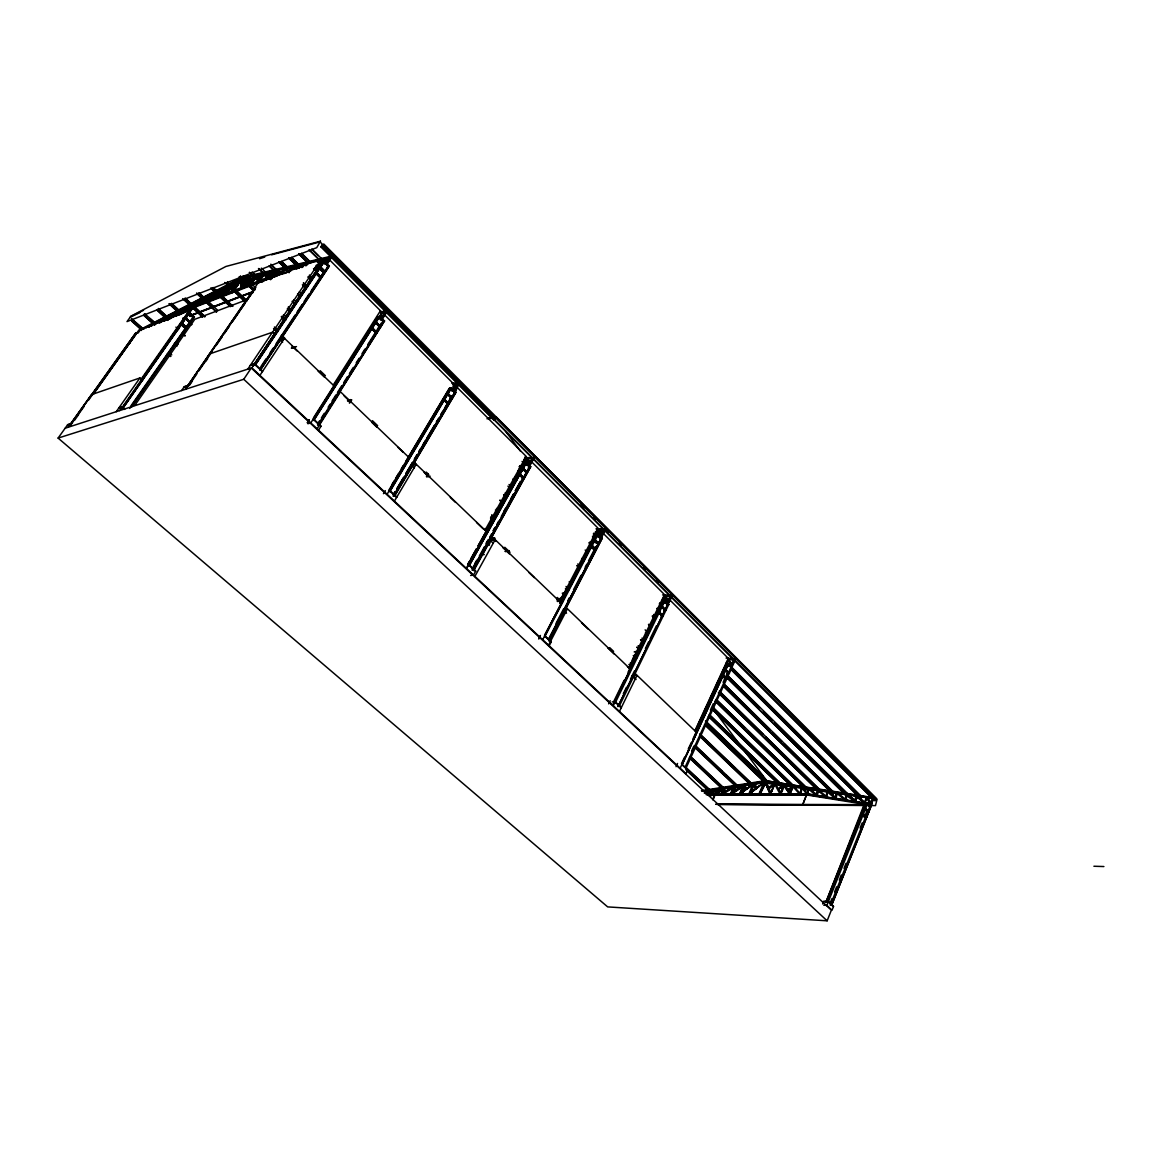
<?xml version="1.0" encoding="UTF-8"?>
<svg xmlns="http://www.w3.org/2000/svg" width="1162" height="1162" viewBox="0 0 1162 1162"><rect width="100%" height="100%" fill="white"/><g stroke="black" fill="none" stroke-linecap="round" stroke-linejoin="round"><path stroke-width="1.5" d="M766.368 783.624L766.847 782.099M694.164 746.919L737.55 788.083L738.03 786.572L726.206 775.344M737.55 788.083L738.509 786.5L695.167 745.321M689.415 757.958L723.65 790.233L724.144 788.737M723.65 790.233L724.609 788.664M686.117 770.043L709.938 792.353L710.432 790.857M709.938 792.353L710.897 790.799L685.769 767.225M873.563 797.626L871.427 804.801L873.563 797.626L765.351 780.675L701.427 790.654M827.141 920.812L831.367 910.18L251.268 368.02L243.759 379.277L58.1 438.089L607.668 906.897L827.141 920.812L243.759 379.277M865.211 803.508L866.184 797.364L857.382 795.97L857.905 796.493M867.97 803L865.574 802.898L825.906 902.22L866.532 798.41L870.716 803.959M827.024 902.278L866.867 803M822.696 903.963L823.785 901.262L828.419 901.509L833.575 906.331L832.036 910.224L826.865 905.387L867.869 802.898L871.151 806.167L831.556 905.459L871.064 806.065L868.755 806.065M829.915 903.658L831.934 898.618M834.606 891.893L836.625 886.853M839.313 880.128L841.23 874.986M844.019 868.363L846.023 863.308M860.127 828.012L862.146 822.972M864.833 816.247L866.837 811.207M870.774 802.71L872.502 798.352L866.91 797.466L871.297 803.218M830.249 905.3L869.96 806.065L866.779 802.986M855.043 800.72L847.505 794.416L856.307 795.81L855.319 801.925L864.499 803.392L856.728 796.624L863.366 802.158M866.184 797.364L864.949 802.259L857.382 795.97M854.607 801.809L846.924 795.128L853.474 800.618M854.52 800.211L856.307 795.81M855.319 801.925L857.251 797.132M844.367 799.587L844.832 800.226L835.856 798.788L837.236 793.646L844.367 799.587L835.347 798.279L836.872 792.745L828.099 791.366L835.565 797.698L828.099 791.366M846.532 794.271L845.253 799.209L837.744 792.891L846.532 794.271L845.006 799.834L853.097 801.562M845.529 800.342L847.447 795.636M835.042 797.19L836.872 792.745M827.329 791.249L825.993 796.217L818.556 789.869L827.329 791.249L826.298 797.248L835.173 798.672L825.79 796.74M826.298 797.248L827.664 792.179L835.202 798.584M811.032 790.058L816.537 794.75L817.888 789.768L809.653 788.896M823.858 796.856L816.334 795.215L817.888 789.768M816.857 795.723L818.716 791.249M808.462 788.286L807.053 793.399L802.651 787.371L808.984 788.78L802.724 804.482M802.869 804.482L806.878 793.864L816.174 795.621L808.767 789.245L807.416 794.212M801.983 787.27L800.124 793.414L793.399 785.919L801.983 787.27L799.964 793.733L805.15 794.212M800.487 794.227L802.303 788.185L806.704 794.212M792.266 786.935L789.768 792.833L788.025 790.189L792.789 787.429L788.025 790.189M790.073 793.762L793.065 786.718L790.073 793.762L799.776 794.227L790.596 794.256M783.232 785.265L780.588 793.152L783.74 785.759L778.264 789.071L783.74 785.759M780.283 793.791L783.871 785.396L789.884 794.256L780.283 793.791L789.884 794.256M780.791 794.285L784.379 785.904M770.885 793.225L774.11 784.059L769.041 788.838L770.275 791.758M770.595 793.82L774.734 784.176L770.595 793.82L780.109 794.285L771.103 794.314M749.49 793.893L758.96 793.864L763.826 782.636L749.49 793.893L763.826 782.636M769.752 792.716L765.192 782.622L759.309 794.634L765.351 780.675L827.954 790.915M760.834 794.343L770.421 794.314L760.326 793.849L765.7 783.115M740.121 793.922L748.822 793.893L752.976 784.365L740.121 793.922L752.976 784.365M740.63 794.401L749.33 794.372L753.702 784.234L756.055 788.911L753.702 784.234M751.102 791.859L754.211 784.728M730.854 793.951L739.453 793.922L743.055 785.715L739.976 794.401L730.854 793.951L743.971 785.294L735.822 789.957L734.253 786.238L735.822 789.957M741.124 793.297L743.782 785.57L745.365 788.519M741.763 791.845L744.29 786.064M733.774 787.328L735.604 790.93L733.774 787.328L730.695 794.43L721.66 793.98L730.186 793.951L733.701 787.618M734.282 787.821L731.276 792.978M732.612 787.691L722.009 793.196L724.42 787.778L732.539 787.081M721.529 794.459L723.374 788.664L715.342 793.995L721.529 794.459L715.342 793.995M722.517 793.675L724.928 788.257M712.626 799.441L714.92 794.866L713.105 799.645M712.843 799.645L714.92 794.866M715.69 793.225L717.637 788.838L724.231 788.359L716.199 793.704L718.145 789.318M715.836 793.065L716.576 789.768L707.251 794.576M721.006 793.98L723.374 788.664M707.208 795.157L714.688 793.995L716.576 789.768M707.963 790.334L706.075 794.561L717.462 789.419L708.137 794.227M707.208 793.631L708.471 790.814L715.966 789.652M685.682 768.823L732.002 667.424L727.339 664.039M687.802 769.709L685.987 773.689L613.289 705.712L615.235 701.717L621.394 707.484M727.151 663.792L727.993 660.103L695.312 730.942L726.134 664.01L728.516 663.952L681.92 765.293M681.484 763.681L684.592 757.145M688.253 748.982L691.346 742.445M692.857 739.177L727.427 664.039M680.148 768.213L696.59 732.452L635.338 673.684M681.803 765.177L728.4 663.836M691.651 750.913L693.888 746.019M710.374 710.127L713.366 703.591M723.098 682.385L727.586 672.595M731.871 664.025L733.905 659.595L728.443 659.144L732.452 664.606L734.486 660.176L728.443 659.144M685.13 767.109L730.913 667.496M734.994 658.796L735.575 659.377L732.481 666.146L728.69 666.436L728.109 665.841L731.886 665.565L734.994 658.796L726.09 658.07M676.037 766.688L677.533 763.449M694.949 730.666L728.283 658.331L668.281 598.386L665.913 603.238M619.448 711.478L636.965 675.456L632.157 675.805L636.05 679.509M615.264 702.85L665.042 600.652L662.79 600.914M668.324 600.58L670.503 596.121L671.113 596.745L668.949 601.204L665.129 595.888L670.503 596.121M623.297 693.772L626.449 687.294M630.4 679.204L634.35 671.113M645.389 648.469L648.541 642.005M650.124 638.766L656.428 625.824M664.548 602.526L668.295 602.105L671.621 595.293L672.232 595.917L668.905 602.729L665.158 603.151M617.937 706.54L667.642 604.56M618.039 706.525L667.743 604.545L668.818 604.429L619.114 706.467M608.627 703.838L610.166 700.715M628.831 667.467L664.519 594.624L601.262 531.397L598.779 536.176M664.446 595.859L662.238 600.362L662.906 601.03M668.31 601.989L664.649 596.861L662.355 601.553L662.979 602.163M613.797 701.369L624.096 680.322M628.061 672.232L665.056 596.484M634.655 660.248L637.531 654.38M663.749 600.609L665.274 597.471M614.088 702.923L663.981 600.899L667.743 604.545M614.19 702.923L664.083 600.899M548.537 645.2L567.346 608.903L564.18 609.266M549.19 645.796L551.282 641.773L544.775 635.672M556.017 623.457L563.512 609.019M567.666 601.015L569.336 597.805M573.491 589.788L580.985 575.364M585.14 567.346L586.81 564.136M588.466 560.926L595.961 546.503M597.762 536.278L601.553 535.653L605.024 528.841L605.678 529.494L602.119 536.35L598.415 536.931M602.221 534.84L604.545 530.366M601.059 538.209L548.624 639.26L601.161 538.195L602.221 538.021L548.958 640.741M549.089 640.872L602.337 538.151L595.83 531.775M538.761 638.606L540.417 635.454M538.877 638.926L540.345 636.122M559.764 601.437L597.994 528.129L531.223 461.416M597.951 529.712L595.598 534.244L598.938 537.585M560.084 603.354L596.019 534.404L598.357 534.171M560.215 603.47L598.125 530.685L601.553 535.653M597.82 531.876L596.251 534.883L593.869 533.082M544.557 635.44L598.764 531.339M544.658 635.425L597.297 534.346M542.683 639.71L561.58 603.398L491.657 536.336M598.227 534.055L544.746 636.805M489.536 417.754L488.418 417.855L495.68 418L494.068 419.802L496.421 417.158L492.978 417.463L496.421 417.158L875.843 799.035L874.986 800.676L876.279 798.221L323.719 243.947M860.316 798.352L861.652 796.798L860.316 798.352L730.52 669.123M832.646 793.966L833.953 792.44L832.646 793.966L723.084 685.987M819.137 791.83L820.445 790.32L819.137 791.83L718.29 692.915M805.862 789.724L807.154 788.228L805.862 789.724L715.051 701.093M779.934 785.628L781.213 784.147L779.934 785.628L708.384 716.417M767.283 783.624L768.547 782.157L767.283 783.624L705.93 724.551M474.721 563.933L476.493 560.752M486.166 543.293L487.938 540.112M493.211 530.584L494.983 527.417M503.785 511.541L505.543 508.36M510.83 498.832L513.459 494.082M520.503 481.373L515.231 490.901L520.634 481.504M530.671 463.144L533.169 458.641L527.33 458.235L529.974 462.447L532.472 457.944M472.222 568.814L477.509 559.3M479.267 556.119L484.554 546.59M486.312 543.424L488.069 540.243M489.827 537.076L491.584 533.895M493.356 530.714L495.114 527.548M496.871 524.367L498.629 521.201M501.272 516.436L513.604 494.199M472.251 570.121L529.48 466.877M533.619 457.044L529.799 463.928L526.154 464.684L526.851 465.381L530.497 464.626L534.317 457.741L524.658 457.537M472.338 570.106L529.567 466.848L530.613 466.63L473.384 569.961M488.287 542.088L491.395 536.495M473.53 570.092L530.743 466.761L523.917 460.079M473.747 570.673L490.408 540.591L495.07 539.822L474.895 576.352L612.664 705.145L630.298 669.08L565.734 607.145M470.61 575.48L473.515 575.059L475.766 570.992L468.867 564.543M739.017 754.37L767.704 782.026L768.126 781.256M526.677 458.264L478.076 545.777M467.618 564.543L469.361 561.42M471.104 558.297L476.333 548.914M467.763 564.674L476.464 549.045M478.207 545.908L524.222 462.897L526.531 462.563L469.07 565.909L526.401 462.432M524.149 463.943L526.793 459.208L529.146 462.607M525.718 463.057L527.475 459.891M485.106 530.075L526.168 456.375L328.149 258.472L326.173 261.45M426.41 476.231L427.979 473.573M394.412 501.098L416.141 464.379L411.58 465.396L414.195 467.879M452.773 390.388L455.519 385.769M455.824 388.689L453.5 384.738L458.496 384.172L455.824 388.689L455.083 387.963L457.77 383.431M458.932 382.487L454.836 389.401L451.263 390.359L451.989 391.086L455.562 390.127L459.658 383.228L458.932 382.487L451.858 383.315M395.022 491.758L393.177 494.852L395.167 491.904M396.852 488.665L403.287 477.829M406.032 473.195L412.466 462.36M414.297 459.266L417.056 454.618M418.886 451.524L420.731 448.43M422.561 445.337L425.321 440.703M427.151 437.595L434.501 425.219M436.331 422.126L438.161 419.032M440.921 414.384L442.751 411.29M444.596 408.196L447.355 403.563M449.186 400.469L451.945 395.821M396.997 488.81L404.347 476.42M406.177 473.326L412.612 462.491M414.442 459.397L417.202 454.763M419.032 451.669L434.632 425.365M436.476 422.271L439.221 417.623M441.066 414.529L447.486 403.693M449.316 400.599L452.076 395.952M393.279 496.189L457.436 387.687M393.381 496.174L454.894 392.436L450.478 388.152L387.091 494.257M394.397 495.971L455.925 392.16L453.674 392.901M394.543 496.101L456.056 392.291L451.452 387.716L449.316 388.282L405.988 461.038M383.46 493.676L385.29 490.625M392.16 484.249L393.991 481.155M395.835 478.061L398.61 473.413M401.369 468.765L403.214 465.671M388.616 490.582L449.447 388.428L451.597 387.847L389.822 491.686M389.72 490.349L450.565 388.123M389.677 491.541L451.452 387.716M349.312 402.938L351.069 400.12M349.907 402.793L351.766 399.83M318.519 430.172L321.104 426.062L313.391 418.828M383.01 317.153L385.871 312.636L385.101 311.866L382.24 316.384L380.933 313.958M386.278 310.879L381.906 317.792L382.676 318.562L387.048 311.648L386.278 310.879L380.962 311.852M317.516 424.028L319.448 420.964M321.395 417.899L324.285 413.323M328.163 407.194L330.095 404.144M332.027 401.079L335.891 394.964M337.822 391.899L341.701 385.784M343.632 382.719L347.496 376.604M349.428 373.554L353.306 367.424M356.197 362.834L359.102 358.259M362.007 353.669L364.897 349.079M367.802 344.489L381.339 323.08M317.546 425.292L383.402 321.191L378.754 316.674M318.635 425.002L384.404 320.857M318.78 425.147L384.549 321.002L379.698 316.166L313.638 420.324M317.081 428.822L340.364 391.943L337.401 392.8M307.305 422.663L309.179 419.714M307.436 422.808L309.252 419.961M333.305 384.956L380.439 310.748M313.508 417.826L377.606 316.863L379.858 316.311L313.798 420.47M334.06 385.842L377.752 317.008M316.601 414.645L319.608 410.026M321.453 406.99L325.433 400.832M327.277 397.796L331.257 391.652M333.116 388.616L378.841 316.645M152.977 323.748L143.638 315.149L144.582 313.682L155.65 323.283M141.474 329.993L131.872 321.293L132.817 319.84L143.856 329.354M131.872 321.293L133.209 319.623M259.91 375.37L284.37 338.418L280.013 339.885L260.462 369.371M327.699 262.539L330.705 258.008L329.906 257.209L325.2 258.327L327.699 262.539L325.2 258.327M327.292 263.919L331.896 256.991L331.097 256.192L241.318 277.645L140.747 329.325L138.118 333.015M261.087 366.306L266.098 358.753M270.107 352.711L273.114 348.179M276.106 343.661L295.148 314.975M297.152 311.953L302.164 304.4M304.168 301.379L309.179 293.841M311.169 290.82L324.198 271.182M260.056 369.008L328.192 266.287M260.143 368.979L328.28 266.258L323.443 261.566M260.114 370.184L329.267 265.88L327.35 266.81M260.273 370.329L329.412 266.025L324.372 261L322.31 261.784L253.055 366.117M65.159 428.212L251.849 367.831L324.59 258.472L317.197 260.23L321.554 263.048M321.366 264.079L324.547 259.315L326.406 262.307M255.03 364.302L323.544 261.523M254.914 365.318L324.372 261L322.353 262.104M255.074 365.464L325.345 260.114M326.9 261.74L329.906 257.209M331.097 256.192L326.493 263.12L324.213 263.992M247.796 369.138L272.402 332.274L274.639 334.424M305.795 265.851L308.119 262.394L300.784 264.152L301.568 264.921L308.903 263.178M306.536 265.488L308.177 263.033M298.46 267.42L300.086 265.009L302.962 266.955M299.288 267.405L300.842 265.096L293.536 266.839L296.339 268.756M299.244 268.19L300.871 265.778L300.086 265.009M493.777 419.86L494.954 418.117L322.237 245.051L320.901 246.838L493.777 419.86L495.39 418.073L322.237 245.051M288.975 270.848L292.112 266.214L284.835 267.943L289.759 271.618L285.62 268.712L292.897 266.984M288.888 271.676L292.098 266.94L294.916 268.887M290.544 270.47L292.112 268.146M290.485 271.269L292.882 267.71L292.098 266.94M284.225 268.858L281.059 273.52L288.394 271.792L289.135 272.533L284.225 268.858L289.106 272.591M282.686 272.344L285.053 268.843L277.805 270.572L277.021 269.802L284.269 268.088L281.117 272.736L277.021 269.802M282.627 273.114L284.995 269.613M273.259 275.336L276.411 270.702L280.507 273.651L273.259 275.336L274.043 276.091L277.195 271.458L276.411 270.702M271.821 278.662L273.666 275.96M274.813 274.29L277.253 270.702L272.445 271.835L271.661 271.08L276.469 269.947L273.215 274.726L271.661 271.08M187.692 386.162L255.872 287.406M263.469 273.738L266.534 277.936L258.458 281.059L263.469 273.738L264.239 274.493L259.242 281.8L262.467 280.565M188.578 385.871L196.814 373.917M198.775 370.954L204.962 361.978M207.954 357.533L212.109 351.534M216.103 345.593L222.305 336.617M224.266 333.654L229.437 326.173M232.415 321.714L239.633 311.242M240.578 309.789L244.732 303.79M248.741 297.85L254.943 288.859M189.377 385.421L192.427 380.947M205.689 361.542L207.737 358.55M272.039 276.861L267.928 278.459L267.158 277.703L271.095 271.937L272.896 275.118M267.885 277.849L271.893 271.966L264.82 273.651L264.05 272.896L271.124 271.211L267.115 277.093L264.05 272.896M267.928 278.459L271.864 272.678M250.861 284.167L256.119 276.483L255.364 275.743L249.728 280.826L250.861 284.167L249.728 280.826M250.658 285.111L256.628 276.396L258.618 282.046L255.872 275.655L249.888 284.37L250.658 285.111L257.034 282.656M181.621 390.548L184.308 386.626L187.968 385.435M258.516 280.318L262.699 274.203L263.469 274.944L259.344 281.001L257.877 278.546L262.699 274.203M248.305 277.631L241.405 287.653L249.278 284.603L248.305 277.631L249.075 278.357L242.175 288.379L250.048 285.358M243.25 286.201L247.666 279.766M250.077 283.426L255.364 275.743M231.267 291.575L232.022 292.301L223.787 295.482L223.031 294.756L231.267 291.575L239.314 279.911L240.084 280.638L237.513 284.356M232.444 291.11L240.505 279.446L240.81 287.885L232.444 291.11L233.213 291.836L241.58 288.612M233.882 289.614L236.67 285.591L235.901 284.864M234.07 289.977L242.088 278.372L273.782 270.819M233.213 291.836L241.26 280.173L240.098 278.793L230.773 283.586L230.962 287.116L240.098 278.793M222.436 294.974L229.306 285.068L214.883 297.893L222.436 294.974L223.206 295.7L226.14 291.459M228.101 288.626L230.061 285.794L215.653 298.619L223.206 295.7M225.588 292.868L230.73 285.445L230.904 288.583L227.098 292.04M220.01 291.735L215.072 298.837L209.102 301.147M221.681 289.948L216.452 297.457L221.797 292.708L220.925 289.222L215.696 296.746L221.041 291.982M131.016 405.741L191.715 319.114M129.752 408.428L193.473 317.182L188.912 313.014M131.64 406.671L194.286 316.877L192.485 317.676M131.785 406.816L194.432 317.008L189.653 312.549L187.968 313.188L122.155 407.441M198.92 304.066L206.284 301.219L211.223 294.146L211.978 294.857L199.675 304.778L198.92 304.066L211.223 294.146M211.644 294.131L207.504 300.057L211.716 296.47L211.644 294.131L212.399 294.843L209.334 299.244M134.763 405.451L194.809 319.274L246.751 299.767M141.183 379.059L189.072 310.719L138.975 329.964L92.931 394.514M119.555 410.622L122.184 406.86L124.712 409.082M184.7 310.588L192.892 306.39L195.986 301.989L184.7 310.588L185.441 311.285L193.647 307.102L195.71 304.168M122.954 407.179L192.921 307.204L122.78 408.385L189.784 312.68L187.997 313.479L191.367 316.63M194.78 306.071L194.025 305.374L197.22 300.813L202.784 297.951L203.539 298.663L196.029 305.01M123.027 407.165L193.226 307.494M195.579 304.938L197.976 301.51L203.539 298.663M193.458 306.187L198.353 304.284L202.217 298.765L193.458 306.187L204.643 316.834M200.242 303.965L199.486 303.253L203.423 297.632L211.789 293.332L212.544 294.044M201.229 302.556L204.178 298.329L211.15 294.756M184.061 310.908L187.155 306.521L187.895 307.218L184.816 311.619L184.061 310.908L175.956 315.062L176.697 315.759M196.581 301.132L188.375 305.359L185.295 309.731L196.581 301.132L197.337 301.844M186.051 310.443L189.13 306.056L193.226 303.95M116.258 411.682L139.934 377.94L142.577 380.308M169.884 317.734L171.889 314.887L176.609 312.476M169.056 318.591L175.418 315.338L178.527 310.922L167.473 319.405M177.408 314.815L176.668 314.132L179.718 309.804L187.75 305.679L188.491 306.376M178.425 313.377L180.459 310.501L186.893 307.204M159.179 322.934L161.562 319.579L162.302 320.262L159.601 322.324M162.665 318.562L159.688 322.76L170.364 314.597L162.665 318.562L163.406 319.245L169.565 316.079M161.431 322.048L163.406 319.245M163.711 321.322L166.863 319.71L170.001 315.28L160.458 322.557M168.127 318.461L171.148 314.205L179.006 310.167L168.127 318.461L168.882 319.158L192.384 307.175L272.663 276.193L286.564 272.939M151.612 326.086L153.21 323.835L149.186 326.914M74.368 420.528L78.551 414.674M93.323 394.296L137.058 332.666L135.504 333.262L69.72 425.408M58.1 438.089L67.745 424.595L70.751 423.622M68.18 427.238L91.42 394.659L139.934 377.94M70.911 424.072L135.504 333.262M70.591 425.307L72.756 422.358M77.912 415.066L84.23 406.264M88.356 400.425L136.448 333.073M320.901 246.838L322.644 244.95M230.149 287.856L223.801 293.623L229.974 284.719L230.904 288.583M223.031 294.756L239.314 279.911M231.717 287.842L238.239 281.901M223.787 295.482L240.084 280.638M248.581 276.585L241.449 283.02L241.275 278.328L248.581 276.585L249.351 277.326M241.464 283.441L247.796 277.733L241.594 286.738L241.464 283.441L242.233 284.182L247.288 279.621M249.67 280.434L255.858 274.857L249.118 276.454L250.44 281.175L252.909 278.938M250.484 281.567L256.119 276.483M257.761 278.197L263.498 273.026L256.526 274.697L258.53 278.938M263.469 274.944L258.661 279.287L257.877 278.546M280.376 339.958L282.874 337.706M281.233 339.638L283.92 337.227M281.974 340.35L284.661 337.939M224.963 289.89L222.596 291.996L221.71 288.234L230.105 283.92L221.84 291.27L221.71 288.234M227.316 287.798L229.684 285.692M206.851 301.002L220.243 289.599L214.316 298.126L206.851 301.002L207.606 301.713M209.32 299.883L212.472 297.196M220.46 290.384L213.285 296.499L212.428 292.998L220.896 288.655L212.53 295.787L212.428 292.998M208.942 300.58L219.662 291.459M194.025 305.374L202.784 297.951M202.972 299.476L194.214 306.884L199.109 304.996L198.353 304.284M488.563 542.058L493.356 538.006M488.025 543.104L494.431 537.686M489.943 542.625L487.372 544.789L486.747 544.179L489.754 543.7M492.499 540.446L495.07 538.282M562.379 595.917L566.01 592.896M557.019 600.986L566.649 592.998M564.195 595.481L566.606 593.477M557.629 601.567L565.879 594.712M199.486 303.253L211.789 293.332M201.607 302.861L211.179 295.148M634.888 654.918L638.795 651.78L635.338 651.504M633.61 656.617L638.243 652.913M634.016 660.887L633.029 658.099L637.662 654.395M755.547 788.432L750.478 793.297M756.259 787.865L764.799 782.055L754.182 783.144L756.782 788.359M768.285 787.792L775.098 783.449L768.794 788.272L765.656 781.547L774.589 782.956M770.377 792.731L768.532 788.344L774.11 784.059M148.228 327.263L153.369 323.326L145.991 327.118M153.965 324.997L161.823 318.984L154.285 322.862L155.025 323.544L161.053 320.451M154.793 324.75L161.562 319.579M783.449 784.35L778.511 789.027L783.972 784.844L775.228 783.057L780.588 793.152M787.691 789.681L793.254 786.311L788.214 790.175L784.263 784.481L792.745 785.817M158.628 322.673L161.257 320.683M164.438 320.392L167.11 318.344M163.929 321.162L170.741 315.962M170.233 318.112L177.031 312.927M169.652 318.954L176.522 313.711M176.668 314.132L187.75 305.679M175.956 315.062L187.155 306.521M180.183 312.709L182.957 310.603M187.895 307.218L176.813 315.672L176.072 314.975M186.864 310.21L195.332 303.776M740.615 792.804L745.379 789.259L743.782 785.57M746.091 788.737L753.978 783.74L746.614 789.216L744.348 784.67L746.019 787.865M742.315 792.411L745.379 789.259M735.081 790.451L731.755 793.53M731.363 794.43L743.564 786.195M717.535 792.804L724.231 788.359M715.85 794.474L723.882 789.143M722.009 793.196L734.05 786.834M721.66 793.98L733.193 787.139M722.168 794.459L732.263 788.475M143.638 315.149L154.72 324.764M704.23 792.034L707.789 790.93L704.259 791.467M704.361 793.326L706.917 791.264M707.774 795.055L717.085 790.247M149.462 325.897L157.451 321.801M162.244 319.347L168.621 316.064M178.207 311.155L184.598 307.872M187.794 306.231L206.952 296.397M211.745 293.942L218.122 290.66M221.317 289.018L227.708 285.75M230.904 284.109L238.893 280.013M148.199 327.045L151.147 325.52M213.183 293.71L220.243 290.093M222.465 288.96L229.466 285.358M239.299 280.318L231.528 284.312L230.773 283.586M178.992 315.105L193.139 307.872L271.777 277.587M130.638 316.558L143.522 310.312M130.086 317.328L139.745 312.651M347.467 400.759L350.358 399.568M348.164 401.413L351.04 400.222M249.888 284.37L257.848 281.291M267.158 277.703L272.634 275.583L271.095 271.937M273.331 275.641L270.572 279.708L258.821 268.524M199.675 304.778L207.039 301.931L206.284 301.219M135.533 333.538L137.189 332.797M186.24 316.718L183 318.432M182.855 318.243L186.428 316.892M189.827 315.599L252.532 291.764M315.033 268.001L320.087 266.083M189.755 315.861L252.735 291.909M313.522 268.8L320.247 266.243M189.914 316.006L250.731 292.911M314.931 268.524L318.315 267.245M131.872 338.665L133.528 337.924M184.279 318.795L186.065 317.996L190.583 322.194L188.898 322.818M251.079 293.449L253.055 292.577M192.747 317.647L194.432 317.008M128.314 343.661L129.853 343.08L128.198 343.821M180.647 323.98L182.318 323.341L186.85 327.539L185.935 328.004L181.33 323.835M247.39 298.866L248.276 298.518M314.757 273.506L316.805 272.736L321.584 277.471L320.48 278.008L315.614 273.317M180.531 324.14L182.216 323.501L186.733 327.699M247.274 299.026L248.16 298.692M314.641 273.68L316.689 272.91L321.467 277.645M323.385 272.431L325.433 271.647L320.683 266.926L318.504 267.885L322.077 271.414M188.781 322.978L190.466 322.353L185.964 318.156M323.268 272.605L325.316 271.821L320.567 267.1M209.48 353.974L272.62 332.201L321.801 258.487L257.935 283.078L185.281 389.357L254.986 287.74M377.65 317.182L379.742 316.485M291.473 347.99L294.872 346.872M291.459 348.193L294.872 347.075M293.056 347.728L296.484 346.596M373.99 322.949L376.197 322.077L380.758 326.624L378.667 327.306M382.458 321.685L384.549 321.002M118.887 407.935L122.184 406.86M250.527 365.042L254.58 363.721L262.627 371.259M67.512 424.929L70.519 423.941M118.655 408.269L121.952 407.208L124.479 409.431M184.061 386.975L187.721 385.784M250.28 365.42L254.333 364.098L262.38 371.637M370.417 328.57L372.508 327.887L377.098 332.434L374.89 333.276M370.3 328.744L372.392 328.062L376.982 332.608M259.562 258.719L264.733 257.063M271.618 254.827L320.058 241.885L875.843 799.035L847.476 794.576M378.551 327.481L380.657 326.798L376.081 322.252M307.843 423.738L310.791 422.939L334.191 386.045L281.32 335.266M449.345 388.602L451.495 388.021M451.815 389.473L454.371 388.791L455.562 390.127M564.877 591.836L568.349 590.906M562.248 593.23L567.216 591.894M562.844 593.811L566.17 592.91M446.034 394.165L448.169 393.598L452.512 397.912L450.362 398.479M445.932 394.339L448.067 393.773L452.41 398.087L450.26 398.653M442.475 400.135L444.726 399.394L449.069 403.708L446.833 404.434M316.296 260.448L308.932 262.205L309.717 262.99L317.095 261.247M277.297 269.991L282.584 268.727M286.113 267.885L307.247 262.859M319.565 259.925L326.609 258.255M247.884 277.674L242.045 279.054L242.161 282.192M249.118 276.454L249.874 277.195L254.943 275.99M256.526 274.697L257.296 275.438L262.525 274.188M319.477 260.68L325.389 259.271M325.999 259.126L330.705 258.008M316.151 265.299L320.77 264.224L321.569 265.023L316.95 266.098M316.108 266.04L321.322 264.834M276.919 276.135L273.433 276.948L272.663 276.193M315.178 267.245L320.392 266.025M426.57 476.899L430.114 476.144M524.251 463.188L526.444 462.737M526.691 463.812L529.291 463.275L526.793 459.208M519.516 466.47L523.002 465.744M519.24 466.819L523.147 465.889M519.385 466.964L522.915 466.238M521.157 468.751L523.35 468.301L527.446 472.368L526.401 472.585L522.304 468.518M528.332 467.255L530.526 466.804M521.07 468.925L523.249 468.475L527.345 472.542L526.299 472.76L522.203 468.533M517.947 474.517L520.14 474.067L524.251 478.134L521.97 478.744M517.86 474.692L520.039 474.241L524.149 478.308M380.264 312.752L385.101 311.866M381.034 313.508L385.871 312.636M485.934 545.748L489.492 545.167M596.048 534.694L598.27 534.346M480.69 555.102L484.249 554.535M505.644 551.049L509.247 550.628M592.765 537.41L596.309 536.859M505.209 551.413L508.767 550.861M592.547 537.759L596.121 537.207M505.339 551.543L508.912 550.991M592.693 537.904L596.251 537.338M701.993 791.278L765.86 781.154M710.81 790.102L714.354 789.55M717.898 788.998L721.457 788.446M725.001 787.894L728.545 787.342M748.052 784.292L751.611 783.74M755.155 783.188L758.699 782.636M599.912 538.543L602.134 538.195M734.762 786.732L743.971 785.294M744.857 785.163L753.978 783.74M707.019 791.395L731.857 787.531M735.401 786.979L751.364 784.51M754.908 783.958L763.783 782.578M706.525 791.366L713.613 790.276M717.143 789.739L729.533 787.851M734.834 787.052L740.136 786.238M743.68 785.701L750.754 784.611L699.611 735.677M754.298 784.074L761.371 782.999M709.052 795.578L714.688 793.995M709.561 796.057L714.398 794.764L806.515 794.503L870.919 804.278M590.093 546.125L592.402 545.617L596.28 549.466L593.971 549.975M452.57 384.041L459.658 383.228M662.819 601.204L665.158 600.769M665.013 601.669L667.685 601.379L668.905 602.729M659.29 603.775L663.008 603.499M666.48 604.85L668.731 604.589M660.045 606.869L662.384 606.448L666.058 610.094L663.807 610.34M663.72 610.515L665.971 610.268L662.296 606.622M657.256 612.563L659.595 612.156L663.27 615.802L660.946 616.209M486.965 418.785L495.84 418.029M630.269 663.081L633.392 662.834L632.317 659.784M628.874 664.548L632.433 664.272M726.177 664.286L728.443 664.127M728.545 664.998L731.247 664.795L727.993 660.103M731.915 667.584L727.252 664.214M723.665 669.748L725.93 669.588L729.416 673.059L724.841 669.661L728.254 673.292M723.577 669.922L725.843 669.762L729.329 673.219L727.063 673.379M721.05 675.412L723.316 675.253L726.816 678.724L724.551 678.869M720.977 675.587L723.243 675.427L726.729 678.898L724.463 679.044M612.243 701.892L615.235 701.717M525.34 458.22L534.317 457.741M524.12 459.121L527.359 458.946L524.832 463.493L522.058 461.445M527.33 458.235L533.169 458.641M519.704 465.73L523.278 465.555M799.964 793.733L806.196 793.704M750.013 794.372L758.96 793.864M595.99 528.855L605.024 528.841M598.459 529.509L603.906 529.712L601.567 534.186L598.633 529.712M865.821 804.496L807.038 795.011L714.674 794.866M602.787 530.366L599.272 530.366L601.248 533.343M867.912 803.16L865.603 803.16L868.697 806.225L870.992 806.239M870.193 803.45L864.688 803M592.446 536.263L595.99 536.278M715.705 804.249L865.632 804.627M717.128 804.453L865.487 804.946M867.593 804.787L871.427 804.801M863.453 808.52L865.69 808.694L868.784 811.773L866.489 811.759M866.547 811.584L868.856 811.599L865.763 808.534M716.126 804.307L864.615 805.513M870.047 805.557L875.48 805.6L877.107 799.093L811.221 789.637M861.231 814.083L863.526 814.097L866.634 817.177L864.325 817.147M861.158 814.242L863.468 814.271L866.562 817.336L864.267 817.322M1093.907 866.242L1103.9 866.547M662.558 594.915L671.621 595.293M664.984 595.598L672.232 595.917M665.129 595.888L671.113 596.745M659.74 602.889L663.357 603.063M823.64 901.61L828.288 901.857L833.444 906.694M825.804 902.119L828.128 902.249M823.771 905.213L826.865 905.387M728.458 658.796L735.575 659.377M634.191 651.911L639.376 652.332M766.702 783.246L807.663 789.114M831.513 791.467L874.085 798.149M847.054 794.779L766.165 782.041L768.794 788.272M806.907 793.704L815.651 795.113M816.334 795.215L825.194 796.638M845.006 799.834L854.085 801.286M854.796 801.402L863.976 802.884M317.909 262.031L320.93 263.977M317.197 261.828L321.729 264.776M300.784 264.152L303.616 266.054M277.805 270.572L280.536 272.518M277.195 271.458L281.277 274.406M593.288 533.924L595.641 536.045M853.867 799.761L727.877 675.761M818.193 790.741L825.703 797.147M809.13 788.388L816.014 794.242M169.115 352.435L171.773 354.875M131.422 318.548L142.127 328.338M132.265 321.09L141.575 329.601M168.199 353.902L170.858 356.327M167.372 353.713L170.465 356.531M141.517 330.473L140.776 329.79L145.395 327.423L146.136 328.105M175.665 341.686L178.338 344.141M149.913 318.591L153.921 322.266M174.75 343.168L177.423 345.622M174.344 343.371L177.016 345.826M158.264 308.453L167.56 317.052M159.179 309.891L165.817 316.035M157.306 309.934L165.28 317.313M167.531 319.318L168.214 320.087M175.912 327.132L178.57 329.587M182.565 333.276L185.223 335.731M156.899 310.152L166.21 318.751M182.143 333.479L184.802 335.934M166.863 319.71L167.604 320.407M175.418 315.338L176.159 316.035M171.148 314.205L171.889 314.887M181.446 323.675L186.036 327.844M181.78 325.026L184.032 327.118M181.664 325.186L183.916 327.277M179.718 309.804L180.459 310.501M171.715 303.34L182.274 313.188M171.293 303.558L181.868 313.406M169.449 303.602L177.379 310.98M191.919 324.518L185.266 318.301L189.667 322.658M169.027 303.819L176.958 311.198M188.854 322.266L191.512 324.721M251.849 367.831L466.296 568.32L486.646 531.76L413.556 461.677M473.515 575.059L466.616 568.61L525.485 462.781L529.567 466.848M189.682 312.839L194.17 317.037M188.796 313.174L193.371 317.342M185.339 298.14L191.919 304.299M194.548 306.768L205.064 316.616M184.918 298.358L190.176 303.282M389.517 490.175L396.823 497.016M681.963 764.247L709.11 789.623M192.892 306.39L193.647 307.102M313.159 419.206L320.872 426.439M389.299 490.553L396.605 497.394M468.664 564.906L475.563 571.37M544.586 636.05L551.093 642.136M615.061 702.08L621.22 707.847M681.803 764.611L687.643 770.072M184.395 299.622L202.827 316.877M686.568 769.956L710.403 792.281M182.666 298.619L202.391 317.095M188.375 305.359L189.13 306.056M197.22 300.813L197.976 301.51M207.562 299.985L208.318 300.697M199.196 292.868L217.672 310.298M690.402 756.375L723.301 787.415M198.775 293.085L205.369 299.317M207.998 301.8L213.271 306.783M691.129 757.595L722.822 787.487M196.93 293.129L216.742 311.794M689.879 757.885L724.129 790.16M196.509 293.347L216.306 312.012M213.212 287.479L232.908 306.172M212.777 287.697L216.713 291.444M221.957 296.426L232.458 306.39M695.994 746.658L722.27 771.612M210.961 287.74L214.897 291.473M217.526 293.971L230.672 306.434M694.644 746.832L738.015 788.01M211.833 289.207L230.221 306.666M232.066 292.882L231.296 292.156L241.318 277.645L242.088 278.372M280.013 339.885L282.627 342.383M490.408 540.591L493.022 543.075M563.919 610.704L566.533 613.202M227.418 281.974L247.012 300.711M274.45 326.958L278.357 330.705M320.16 370.693L325.389 375.689M372.421 420.673L377.635 425.67M426.134 472.048L428.749 474.561M485.12 528.478L487.75 530.99M504.787 547.287L510.031 552.313M557.237 597.457L562.481 602.468M609.672 647.626L613.609 651.388M700.134 734.152L752.584 784.321M236.118 290.95L246.562 300.943M275.307 328.425L277.921 330.923M699.655 734.239L735.052 768.097M738.988 771.858L752.104 784.394M339.827 391.187L408.966 457.508M226.474 283.499L244.79 300.987M273.549 328.483L277.471 332.23M291.851 345.971L297.094 350.968M318.01 370.969L324.547 377.214M344.155 395.966L348.077 399.713M371.622 422.198L376.851 427.195M397.825 447.239L403.069 452.265M413.57 462.287L416.185 464.8M424.057 472.324L428.342 476.594M450.304 497.409L455.548 502.42M476.551 522.479L483.116 528.754M490.989 536.278L496.232 541.303M502.797 547.563L509.348 553.838M529.03 572.648L534.288 577.659M556.583 598.982L560.52 602.744M581.523 622.803L588.088 629.078M607.77 647.888L614.32 654.162M627.451 666.697L630.065 669.21M224.731 282.468L244.34 301.205M413.106 462.461L415.735 464.974M490.509 536.423L495.767 541.448M700.454 737.013L751.625 785.904M237.092 284.399L237.847 285.126M491.758 514.81L494.373 517.322M566.068 586.447L568.668 588.96M705.552 720.919L762.911 776.231M243.192 275.757L254.899 287.043M283.513 314.626L286.113 317.139M492.02 515.594L494.62 518.107M566.359 587.26L568.973 589.773M705.944 721.805L768.547 782.157M491.628 515.594L494.228 518.107M705.523 721.747L766.818 780.835M707.716 724.216L736.403 751.858M707.353 724.231L726.904 743.07M732.118 748.096L734.733 750.608M738.64 754.385L758.205 773.224M763.419 778.249L767.327 782.026M247.027 281.378L249.627 283.891M706.859 724.318L714.688 731.857M717.288 734.369L725.117 741.908M738.16 754.472L745.975 761.996M749.897 765.773L756.418 772.047M240.636 276.164L254.943 289.948M282.279 316.267L284.893 318.78M490.96 517.192L493.574 519.704M565.371 588.843L567.986 591.356M706.351 724.609L767.704 783.682M240.287 276.236L253.301 288.772M281.93 316.34L285.837 320.102M490.567 517.206L493.182 519.719M634.147 655.441L636.761 657.953M239.59 276.643L253.897 290.427M281.233 316.718L285.126 320.48M491.003 518.615L493.618 521.128M633.261 655.513L635.861 658.026M705.029 724.594L763.754 781.111M239.14 276.876L253.447 290.645M282.075 318.199L284.675 320.697M490.538 518.775L493.138 521.288M704.55 724.681L764.581 782.447M249.612 272.373L258.705 281.16M287.29 308.801L289.875 311.314M495.404 510.06L498.004 512.573M637.241 647.249L639.841 649.761M708.805 716.46L780.37 785.686M569.162 581.784L571.777 584.297M636.82 647.219L639.42 649.732M249.264 272.46L258.356 281.248M784.263 784.481L788.214 790.175M252.183 271.952L262.568 282.003M288.525 307.146L291.125 309.658M496.464 508.433L499.064 510.96M638.199 645.665L640.799 648.178M709.706 714.906L781.213 784.147M257.02 277.064L260.913 280.841M288.161 307.218L290.761 309.731M709.285 714.862L780.777 784.074M789.797 792.76L790.276 793.326L788.533 790.683M261.392 268.102L271.748 278.183M293.768 299.593L296.354 302.105M500.154 500.256L502.754 502.797M641.918 638.156L644.518 640.683M713.453 707.731L794.082 786.166M266.214 273.23L270.092 277.006M499.762 500.27L502.362 502.797M713.018 707.687L793.922 786.413M292.504 301.263L295.104 303.79M640.959 639.754L643.559 642.281M712.538 709.314L791.932 786.471M258.458 268.611L263.643 273.651M292.141 301.35L294.741 303.863M640.538 639.725L643.138 642.252M712.103 709.27L791.496 786.398M505.107 493.022L507.707 495.564M577.703 563.977L580.303 566.519M645.113 629.862L647.713 632.389M716.417 699.539L807.154 788.228M270.804 264.181L281.146 274.29M299.244 291.967L301.815 294.494M271.734 265.532L279.49 273.114M715.981 699.495L744.493 727.368M748.386 731.159L805.411 786.892M504.017 494.678L506.617 497.22M576.672 565.603L579.272 568.145M645.433 632.738L648.033 635.28M715.501 701.136L806.312 789.797M269.526 265.88L278.575 274.726M297.966 293.666L300.566 296.179M503.611 494.692L506.211 497.234M269.148 265.967L278.197 274.813M297.603 293.739L300.188 296.266M509.029 484.496L511.614 487.038M719.656 691.346L820.445 790.32M281.741 261.479L290.761 270.339M303.66 283.005L307.523 286.796M719.22 691.303L763.143 734.428M765.729 736.969L818.702 788.983M281.364 261.566L286.52 266.635M303.282 283.092L307.146 286.883M279.156 261.929L288.191 270.79M302.381 284.719L306.26 288.51M507.939 486.166L510.525 488.708M581.654 558.472L584.239 561.014M648.89 624.444L651.475 626.986M718.726 692.959L819.602 791.903M648.454 624.43L651.04 626.957M278.778 262.016L283.935 267.086M303.297 286.07L305.882 288.597M291.604 257.441L301.902 267.594M309.629 275.22L312.2 277.762M514.519 477.204L517.105 479.746M653.625 614.48L656.21 617.022M724.478 684.403L833.953 792.44M724.943 685.26L770.174 729.896M772.759 732.438L781.794 741.371M784.379 743.912L833.488 792.368M291.226 257.528L297.661 263.876M309.237 275.307L311.808 277.849M289.018 257.906L299.317 268.059M308.337 276.948L310.908 279.49M652.637 616.136L655.208 618.678M723.534 686.03L833.096 794.038M512.994 478.904L515.565 481.446M585.169 550.047L587.74 552.589M652.187 616.107L654.772 618.649M288.626 257.993L297.646 266.882M307.945 277.035L310.515 279.577M444.625 399.568L448.968 403.882M592.3 545.791L596.193 549.641M659.508 612.33L663.182 615.976M315.73 273.143L320.48 278.008M371.419 328.25L375.98 332.928M443.608 399.684L447.951 404.144L443.506 399.859M518.993 474.299L523.103 478.526L518.906 474.474M591.24 545.791L595.133 549.8M658.418 612.287L662.108 616.092M722.139 675.34L725.654 678.971M862.335 814.083L865.458 817.322M371.303 328.425L375.892 332.957M591.153 545.966L595.031 549.815M658.331 612.447L662.02 616.092M722.052 675.514L725.553 678.971M863.293 815.274L865.37 817.322M590.18 545.951L592.998 549.016M319.695 267.304L324.445 272.024M379.756 326.958L375.195 322.411L379.654 327.132M447.152 393.874L451.481 398.188M594.319 540.039L598.198 543.889L599.258 543.729L595.38 539.88L593.172 540.228L596.077 543.104M664.984 610.21L661.309 606.564L664.896 610.384M864.659 808.52L867.753 811.599M319.608 267.333L324.329 272.198M447.05 393.903L451.379 398.363M594.232 540.054L598.11 544.063L599.171 543.903L595.293 540.054L593.07 540.388L595.017 542.32M865.588 809.551L867.68 811.759M318.62 267.71L322.194 271.24M519.167 468.765L521.753 471.322M301.713 253.345L310.704 262.263M315.832 267.362L318.403 269.904M727.412 675.732L759.628 707.673M763.492 711.493L772.498 720.44M775.083 722.996L847.214 794.532M301.321 253.447L310.312 262.351M518.049 470.465L520.634 473.021M657.3 608.438L659.871 610.98M726.918 677.417L846.837 796.217L727.761 678.652M299.099 253.824L308.104 262.743M314.539 269.105L317.11 271.647M589.817 542L592.388 544.557M656.85 608.409L659.435 610.965M298.721 253.912L307.712 262.83M314.147 269.192L316.718 271.748M663.894 599.636L668.934 604.545M726.816 662.369L861.652 796.798M312.055 249.176L323.588 260.68M595.38 531.789L599.229 535.624M726.352 662.34L861.173 796.725M311.648 249.278L318.054 255.669M597.195 534.36L601.161 538.195M323.326 261.74L328.163 266.432M378.652 316.848L383.3 321.366M450.377 388.326L454.792 392.596M525.297 462.97L529.48 467.022M597.108 534.52L601.074 538.355M663.894 601.074L667.656 604.719M866.707 803.16L869.888 806.239M377.606 316.863L381.165 320.407M596.019 534.404L599.026 537.41M730.985 669.152L860.795 798.425M322.281 262.452L309.048 249.772L321.874 262.539M662.413 601.887L661.788 601.277L662.296 602.134M866.91 797.466L870.323 801.911M602.119 536.35L598.125 530.685M580.985 503.974L584.835 507.823M593.797 516.799L596.353 519.37M606.593 529.625L609.149 532.196M619.39 542.451L621.946 545.022M643.704 566.824L646.261 569.38M656.501 579.649L659.057 582.206M494.518 419.758L874.986 800.676M321.308 246.736L494.213 419.831M494.068 419.802L873.214 799.325M793.065 786.718L799.253 793.733M505.441 431.058L520.605 451.364M524.948 457.16L529.276 462.97M588.887 542.727L591.051 545.632M712.437 708.05L767.704 782.026M264.82 273.651L266.868 276.44M264.239 274.493L266.287 277.297M728.589 660.684L731.828 665.376M665.739 596.513L668.949 601.204M664.649 596.861L667.685 601.379M783.871 785.396L789.376 793.762M528.013 458.917L529.785 461.735M452.773 384.012L455.083 387.963M453.645 386.99L455.097 389.531M452.919 386.263L454.371 388.791M380.264 314.902L381.499 317.241M774.734 784.176L780.109 794.285M324.547 259.315L326.13 262.612M754.69 783.624L756.084 786.776M272.445 271.835L273.477 274.276M765.192 782.622L769.912 793.82M632.956 658.941L633.944 661.715M632.883 660.336L633.973 663.386M257.296 275.438L258.124 277.776M249.874 277.195L250.44 281.175M241.26 280.173L241.507 286.927M320.465 241.188L316.761 247.637L127.007 321.598L130.899 316.209L225.893 266.476L320.465 241.188M300.057 264.326L296.949 268.945L292.751 266.069L300.057 264.326"/></g></svg>
